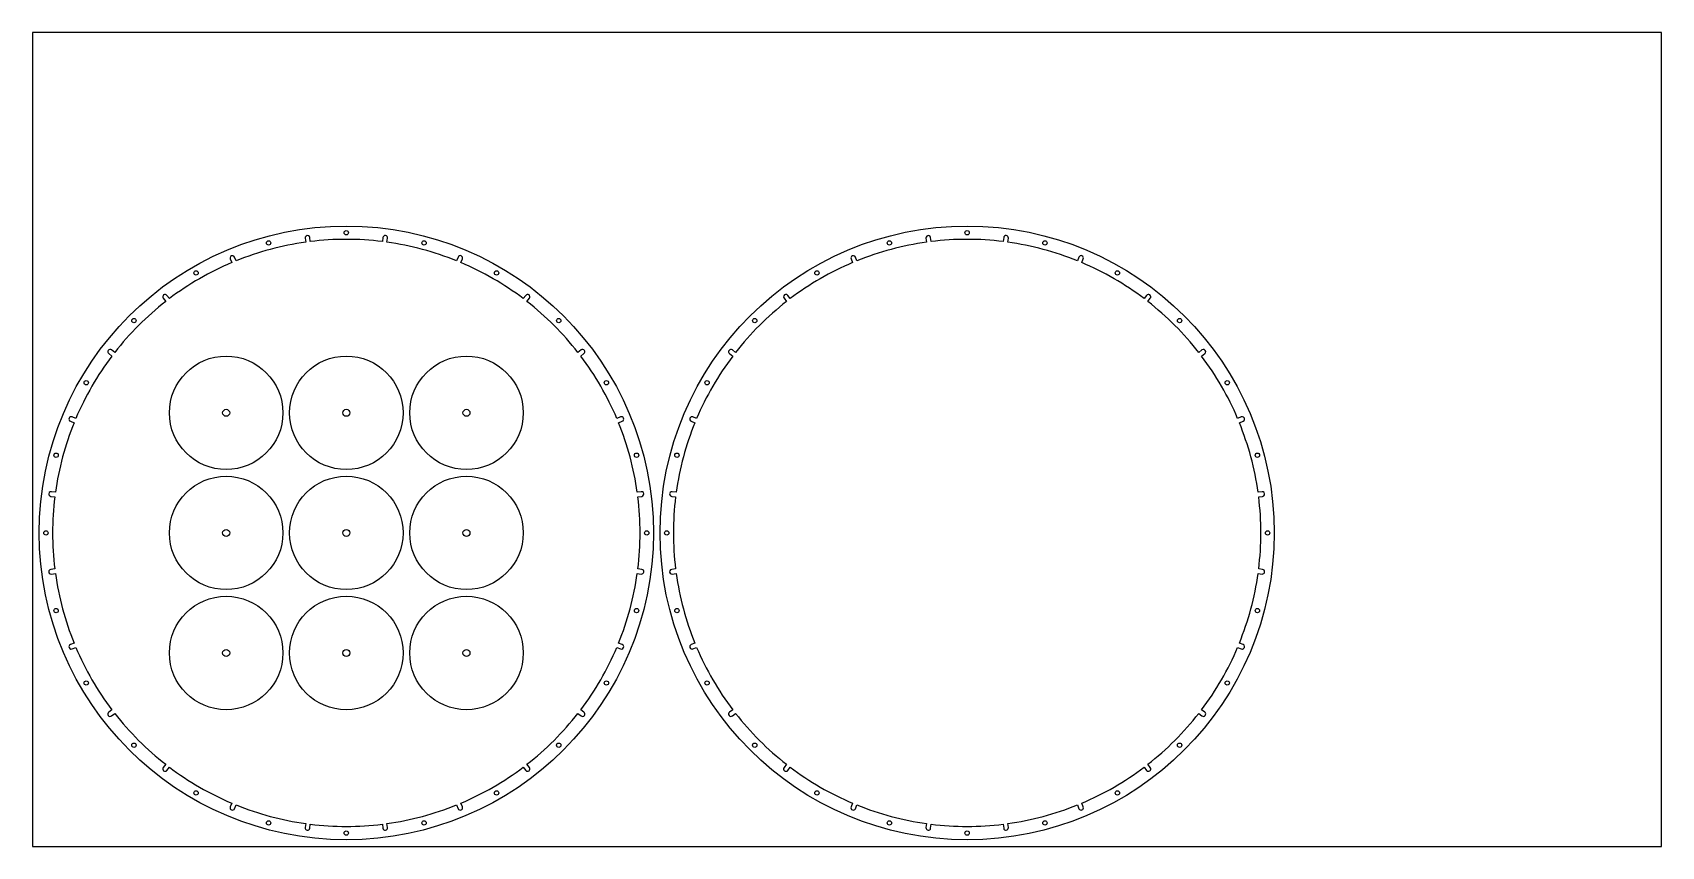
# Model space of a CAD drawing. Header units: millimetres. Extents: x 0 to 2440, y 0 to 1220.
import ezdxf

# ---------------------------------------------------------------- set-up
doc = ezdxf.new("R2010")
doc.units = ezdxf.units.MM

msp = doc.modelspace()

# ---------------------------------------------------------------- linework, layer by layer
at = {"layer": 'CORTE'}
for points in [[(906.7, 524), (912.6, 524.7, 1), (911.7, 531.7), (905.8, 530.9, 0.06155), (877.8, 635.1), (883.4, 637.4, 1), (880.7, 643.9), (875.2, 641.6, 0.06155), (821.2, 735.1), (826, 738.7, 1), (821.7, 744.3), (816.9, 740.6, 0.06155), (740.6, 816.9), (744.3, 821.7, 1), (738.7, 826), (735.1, 821.2, 0.06155), (641.6, 875.2), (643.9, 880.7, 1), (637.4, 883.4), (635.1, 877.8, 0.06155), (530.9, 905.8), (531.7, 911.7, 1), (524.7, 912.6), (524, 906.7, 0.06155), (416, 906.7), (415.3, 912.6, 1), (408.3, 911.7), (409.1, 905.8, 0.06155), (304.9, 877.8), (302.6, 883.4, 1), (296.1, 880.7), (298.4, 875.2, 0.06155), (204.9, 821.2), (201.3, 826, 1), (195.7, 821.7), (199.4, 816.9, 0.06155), (123.1, 740.6), (118.3, 744.3, 1), (114, 738.7), (118.8, 735.1, 0.06155), (64.8, 641.6), (59.3, 643.9, 1), (56.6, 637.4), (62.2, 635.1, 0.06155), (34.2, 530.9), (28.3, 531.7, 1), (27.4, 524.7), (33.3, 524, 0.06155), (33.3, 416), (27.4, 415.3, 1), (28.3, 408.3), (34.2, 409.1, 0.06155), (62.2, 304.9), (56.6, 302.6, 1), (59.3, 296.1), (64.8, 298.4, 0.06155), (118.8, 204.9), (114, 201.3, 1), (118.3, 195.7), (123.1, 199.4, 0.06155), (199.4, 123.1), (195.7, 118.3, 1), (201.3, 114), (204.9, 118.8, 0.06155), (298.4, 64.8), (296.1, 59.3, 1), (302.6, 56.6), (304.9, 62.2, 0.06155), (409.1, 34.2), (408.3, 28.3, 1), (415.3, 27.4), (416, 33.3, 0.06155), (524, 33.3), (524.7, 27.4, 1), (531.7, 28.3), (530.9, 34.2, 0.06155), (635.1, 62.2), (637.4, 56.6, 1), (643.9, 59.3), (641.6, 64.8, 0.06155), (735.1, 118.8), (738.7, 114, 1), (744.3, 118.3), (740.6, 123.1, 0.06155), (816.9, 199.4), (821.7, 195.7, 1), (826, 201.3), (821.2, 204.9, 0.06155), (875.2, 298.4), (880.7, 296.1, 1), (883.4, 302.6), (877.8, 304.9, 0.06155), (905.8, 409.1), (911.7, 408.3, 1), (912.6, 415.3), (906.7, 416, 0.06155)], [(1836.7, 524), (1842.6, 524.7, 1), (1841.7, 531.7), (1835.8, 530.9, 0.06155), (1807.8, 635.1), (1813.4, 637.4, 1), (1810.7, 643.9), (1805.2, 641.6, 0.06155), (1751.2, 735.1), (1756, 738.7, 1), (1751.7, 744.3), (1746.9, 740.6, 0.06155), (1670.6, 816.9), (1674.3, 821.7, 1), (1668.7, 826), (1665.1, 821.2, 0.06155), (1571.6, 875.2), (1573.9, 880.7, 1), (1567.4, 883.4), (1565.1, 877.8, 0.06155), (1460.9, 905.8), (1461.7, 911.7, 1), (1454.7, 912.6), (1454, 906.7, 0.06155), (1346, 906.7), (1345.3, 912.6, 1), (1338.3, 911.7), (1339.1, 905.8, 0.06155), (1234.9, 877.8), (1232.6, 883.4, 1), (1226.1, 880.7), (1228.4, 875.2, 0.06155), (1134.9, 821.2), (1131.3, 826, 1), (1125.7, 821.7), (1129.4, 816.9, 0.06155), (1053.1, 740.6), (1048.3, 744.3, 1), (1044, 738.7), (1048.8, 735.1, 0.06155), (994.8, 641.6), (989.3, 643.9, 1), (986.6, 637.4), (992.2, 635.1, 0.06155), (964.2, 530.9), (958.3, 531.7, 1), (957.4, 524.7), (963.3, 524, 0.06155), (963.3, 416), (957.4, 415.3, 1), (958.3, 408.3), (964.2, 409.1, 0.06155), (992.2, 304.9), (986.6, 302.6, 1), (989.3, 296.1), (994.8, 298.4, 0.06155), (1048.8, 204.9), (1044, 201.3, 1), (1048.3, 195.7), (1053.1, 199.4, 0.06155), (1129.4, 123.1), (1125.7, 118.3, 1), (1131.3, 114), (1134.9, 118.8, 0.06155), (1228.4, 64.8), (1226.1, 59.3, 1), (1232.6, 56.6), (1234.9, 62.2, 0.06155), (1339.1, 34.2), (1338.3, 28.3, 1), (1345.3, 27.4), (1346, 33.3, 0.06155), (1454, 33.3), (1454.7, 27.4, 1), (1461.7, 28.3), (1460.9, 34.2, 0.06155), (1565.1, 62.2), (1567.4, 56.6, 1), (1573.9, 59.3), (1571.6, 64.8, 0.06155), (1665.1, 118.8), (1668.7, 114, 1), (1674.3, 118.3), (1670.6, 123.1, 0.06155), (1746.9, 199.4), (1751.7, 195.7, 1), (1756, 201.3), (1751.2, 204.9, 0.06155), (1805.2, 298.4), (1810.7, 296.1, 1), (1813.4, 302.6), (1807.8, 304.9, 0.06155), (1835.8, 409.1), (1841.7, 408.3, 1), (1842.6, 415.3), (1836.7, 416, 0.06155)]]:
    msp.add_lwpolyline(points, format="xyb", close=True, dxfattribs=at)
for centre, radius in [((470, 470), 460), ((1400, 470), 460), ((353.5, 904.7), 3.25), ((470, 920), 3.25), ((586.5, 904.7), 3.25), ((1283.5, 904.7), 3.25), ((1400, 920), 3.25), ((1516.5, 904.7), 3.25), ((245, 859.7), 3.25), ((695, 859.7), 3.25), ((1175, 859.7), 3.25), ((1625, 859.7), 3.25), ((151.8, 788.2), 3.25), ((788.2, 788.2), 3.25), ((1081.8, 788.2), 3.25), ((1718.2, 788.2), 3.25), ((290, 650), 85), ((470, 650), 85), ((650, 650), 85), ((80.3, 695), 3.25), ((859.7, 695), 3.25), ((1010.3, 695), 3.25), ((1789.7, 695), 3.25), ((290, 650), 5.25), ((470, 650), 5.25), ((650, 650), 5.25), ((35.3, 586.5), 3.25), ((904.7, 586.5), 3.25), ((965.3, 586.5), 3.25), ((1834.7, 586.5), 3.25), ((290, 470), 85), ((470, 470), 85), ((650, 470), 85), ((20, 470), 3.25), ((290, 470), 5.25), ((470, 470), 5.25), ((650, 470), 5.25), ((920, 470), 3.25), ((950, 470), 3.25), ((1850, 470), 3.25), ((290, 290), 85), ((470, 290), 85), ((650, 290), 85), ((35.3, 353.5), 3.25), ((904.7, 353.5), 3.25), ((965.3, 353.5), 3.25), ((1834.7, 353.5), 3.25), ((290, 290), 5.25), ((470, 290), 5.25), ((650, 290), 5.25), ((80.3, 245), 3.25), ((859.7, 245), 3.25), ((1010.3, 245), 3.25), ((1789.7, 245), 3.25), ((151.8, 151.8), 3.25), ((788.2, 151.8), 3.25), ((1081.8, 151.8), 3.25), ((1718.2, 151.8), 3.25), ((245, 80.3), 3.25), ((695, 80.3), 3.25), ((1175, 80.3), 3.25), ((1625, 80.3), 3.25), ((353.5, 35.3), 3.25), ((586.5, 35.3), 3.25), ((1283.5, 35.3), 3.25), ((1516.5, 35.3), 3.25), ((470, 20), 3.25), ((1400, 20), 3.25)]:
    msp.add_circle(centre, radius, dxfattribs=at)
at = {"layer": 'LAMINA_REFERENCIA'}
for p, q in [((2440, 1220), (0, 1220)), ((0, 1220), (0, 0)), ((2440, 0), (2440, 1220)), ((0, 0), (2440, 0))]:
    msp.add_line(p, q, dxfattribs=at)

doc.saveas('drawing.dxf')
